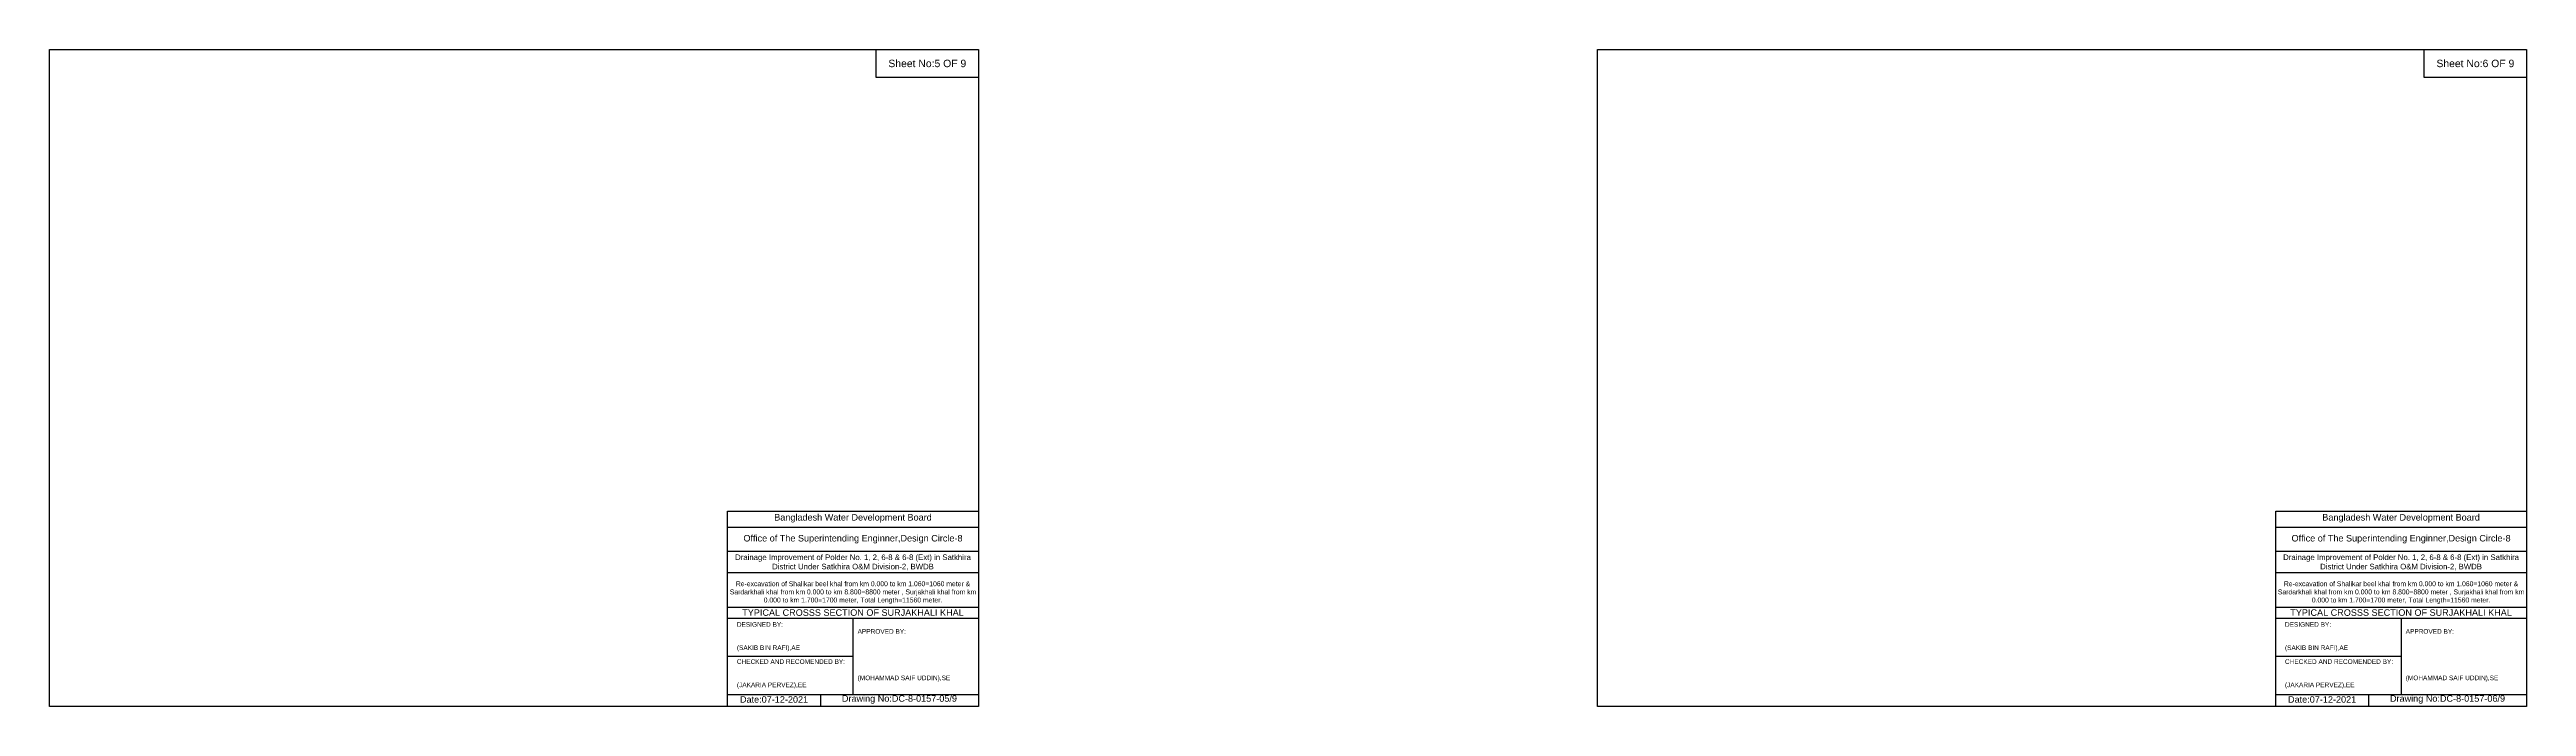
# Model space of a CAD drawing. Header units: inches. Extents: x 93000 to 506000, y -4242 to 37.
# Drawn here: x 460000 to 476000, y -4242 to 0 of the extents above; entities that cross this region are included whole.
import ezdxf

# ---------------------------------------------------------------- set-up
doc = ezdxf.new("R2010")
doc.units = ezdxf.units.IN
doc.header["$LTSCALE"] = 7
doc.header["$MEASUREMENT"] = 0
doc.styles.get("Standard").update_dxf_attribs({"font": 'arial.ttf'})

msp = doc.modelspace()

# ---------------------------------------------------------------- linework, layer by layer
for points in [[(460000, 0), (466000, 0), (466000, -4242), (460000, -4242)], [(465340, 0), (466000, 0), (466000, -180), (465340, -180)], [(470000, 0), (476000, 0), (476000, -4242), (470000, -4242)], [(475340, 0), (476000, 0), (476000, -180), (475340, -180)]]:
    msp.add_lwpolyline(points, close=True)
for points in [[(464380, -4242), (464380, -2982), (466000, -2982)], [(474380, -4242), (474380, -2982), (476000, -2982)], [(464380, -3084), (466000, -3084)], [(474380, -3084), (476000, -3084)], [(464380, -3240), (466000, -3240)], [(474380, -3240), (476000, -3240)], [(464380, -3378), (466000, -3378)], [(474380, -3378), (476000, -3378)], [(464380, -3600), (466000, -3600)], [(464380, -3672), (466000, -3672)], [(465190, -3672), (465190, -4164)], [(474380, -3600), (476000, -3600)], [(474380, -3672), (476000, -3672)], [(475190, -3672), (475190, -4164)], [(464380, -3918), (465190, -3918)], [(474380, -3918), (475190, -3918)], [(464380, -4164), (466000, -4164)], [(464980, -4164), (464980, -4242)], [(474380, -4164), (476000, -4164)], [(474980, -4164), (474980, -4242)]]:
    msp.add_lwpolyline(points)

# ---------------------------------------------------------------- texts
at = {"attachment_point": 5}
for s, insert, char_height in [('Sheet No:5 OF 9', (465670, -90), 48), ('Sheet No:6 OF 9', (475670, -90), 48), ('Bangladesh Water Development Board', (465190, -3027), 42), ('Bangladesh Water Development Board', (475190, -3027), 42), ('Office of The Superintending Enginner,Design Circle-8', (465190, -3162), 42), ('Office of The Superintending Enginner,Design Circle-8', (475190, -3162), 42)]:
    msp.add_mtext(s, dxfattribs=dict(at, insert=insert, char_height=char_height))
for s, insert, char_height, width, attachment_point in [('Drainage Improvement of Polder No. 1, 2, 6-8 & 6-8 (Ext) in Satkhira District Under Satkhira O&M Division-2, BWDB', (465190, -3312), 36, 1680, 5), ('Drainage Improvement of Polder No. 1, 2, 6-8 & 6-8 (Ext) in Satkhira District Under Satkhira O&M Division-2, BWDB', (475190, -3312), 36, 1680, 5), ('Re-excavation of Shalikar beel khal from km 0.000 to km 1.060=1060 meter & Sardarkhali khal from km 0.000 to km 8.800=8800 meter , Surjakhali khal from km 0.000 to km 1.700=1700 meter, Total Length=11560 meter.', (465190, -3507), 31.468, 1620, 5), ('Re-excavation of Shalikar beel khal from km 0.000 to km 1.060=1060 meter & Sardarkhali khal from km 0.000 to km 8.800=8800 meter , Surjakhali khal from km 0.000 to km 1.700=1700 meter, Total Length=11560 meter.', (475190, -3507), 31.468, 1620, 5), ('TYPICAL CROSSS SECTION OF SURJAKHALI KHAL', (465190, -3636), 42, 1680, 5), ('TYPICAL CROSSS SECTION OF SURJAKHALI KHAL', (475190, -3636), 42, 1680, 5), ('DESIGNED BY:^J^J^J(SAKIB BIN RAFI),AE', (464440, -3792), 30, 840, 4), ('APPROVED BY:^J^J^J^J^J^J(MOHAMMAD SAIF UDDIN),SE', (465220, -3912), 30, 840, 4), ('DESIGNED BY:^J^J^J(SAKIB BIN RAFI),AE', (474440, -3792), 30, 840, 4), ('APPROVED BY:^J^J^J^J^J^J(MOHAMMAD SAIF UDDIN),SE', (475220, -3912), 30, 840, 4), ('CHECKED AND RECOMENDED BY:^J^J^J(JAKARIA PERVEZ),EE', (464440, -4032), 30, 840, 4), ('CHECKED AND RECOMENDED BY:^J^J^J(JAKARIA PERVEZ),EE', (474440, -4032), 30, 840, 4), ('Date:07-12-2021', (464680, -4197), 42, 840, 5), ('Drawing No:DC-8-0157-05/9', (465490, -4197), 42, 1320, 5), ('Date:07-12-2021', (474680, -4197), 42, 840, 5), ('Drawing No:DC-8-0157-06/9', (475490, -4197), 42, 1320, 5)]:
    msp.add_mtext(s, dxfattribs=dict(insert=insert, char_height=char_height, width=width, attachment_point=attachment_point))

doc.saveas('drawing.dxf')
